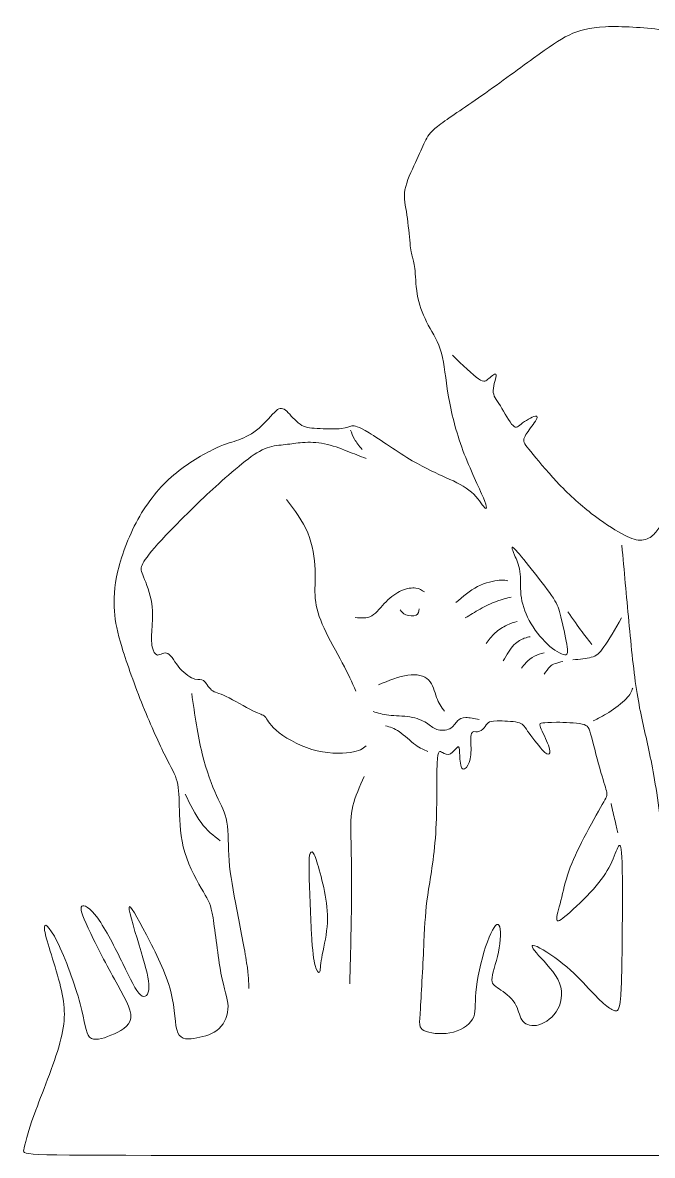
# Model space of a CAD drawing. Header units: inches. Extents: x -13.4 to 13.3, y -12 to 12.
# Drawn here: x -13.35 to -0.01, y -12 to 12 of the extents above; entities that cross this region are included whole.
import ezdxf

# ---------------------------------------------------------------- set-up
doc = ezdxf.new("R2010")
doc.units = ezdxf.units.IN
doc.header["$MEASUREMENT"] = 0
doc.layers.add('Layer 1', color=7, linetype='Continuous')

msp = doc.modelspace()

# ---------------------------------------------------------------- linework, layer by layer
at = {"layer": 'Layer 1', "color": 250, "lineweight": 18}
for points, knots in [([(-4.56, 9.806), (-4.385, 9.944), (-4.075, 10.143), (-3.692, 10.409), (-3.692, 10.409), (-3.31, 10.676), (-2.855, 11.01), (-2.524, 11.251), (-2.524, 11.251), (-2.193, 11.492), (-1.985, 11.639), (-1.773, 11.741), (-1.773, 11.741), (-1.56, 11.844), (-1.344, 11.901), (-1.002, 11.916), (-1.002, 11.916), (-0.66, 11.931), (-0.194, 11.904), (0.196, 11.85), (0.196, 11.85), (0.586, 11.796), (0.899, 11.714), (1.196, 11.625), (1.196, 11.625), (1.492, 11.537), (1.772, 11.44), (1.976, 11.425), (1.976, 11.425), (2.179, 11.41), (2.305, 11.476), (2.488, 11.495), (2.488, 11.495), (2.67, 11.513), (2.908, 11.482), (3.106, 11.472), (3.106, 11.472), (3.305, 11.461), (3.465, 11.47), (3.561, 11.485), (3.561, 11.485), (3.657, 11.501), (3.69, 11.522), (3.781, 11.532), (3.781, 11.532), (3.871, 11.543), (4.019, 11.543), (4.168, 11.496), (4.168, 11.496), (4.317, 11.449), (4.467, 11.356), (4.579, 11.263), (4.579, 11.263), (4.69, 11.169), (4.762, 11.076), (4.81, 11.034), (4.81, 11.034), (4.859, 10.992), (4.883, 11.001), (5.056, 11.078), (5.056, 11.078), (5.229, 11.154), (5.551, 11.299), (5.944, 11.452), (5.944, 11.452), (6.337, 11.606), (6.801, 11.769), (7.094, 11.862), (7.094, 11.862), (7.388, 11.955), (7.511, 11.979), (7.863, 11.991), (7.863, 11.991), (8.216, 12.003), (8.797, 12.003), (9.188, 11.988), (9.188, 11.988), (9.58, 11.973), (9.781, 11.943), (10.006, 11.875), (10.006, 11.875), (10.23, 11.808), (10.477, 11.702), (10.733, 11.547), (10.733, 11.547), (10.989, 11.392), (11.254, 11.187), (11.499, 11.032), (11.499, 11.032), (11.744, 10.877), (11.97, 10.772), (12.163, 10.659), (12.163, 10.659), (12.356, 10.546), (12.515, 10.426), (12.608, 10.319), (12.608, 10.319), (12.702, 10.212), (12.729, 10.119), (12.769, 10.063), (12.769, 10.063), (12.81, 10.007), (12.864, 9.989), (12.934, 9.921), (12.934, 9.921), (13.003, 9.854), (13.087, 9.736), (13.116, 9.643), (13.116, 9.643), (13.144, 9.55), (13.117, 9.48), (13.098, 9.426), (13.098, 9.426), (13.078, 9.372), (13.066, 9.333), (13.095, 9.272), (13.095, 9.272), (13.125, 9.211), (13.196, 9.128), (13.249, 9.046), (13.249, 9.046), (13.302, 8.964), (13.339, 8.883), (13.33, 8.778), (13.33, 8.778), (13.322, 8.673), (13.269, 8.545), (13.253, 8.435), (13.253, 8.435), (13.236, 8.324), (13.256, 8.231), (13.265, 8.153), (13.265, 8.153), (13.274, 8.076), (13.272, 8.014), (13.262, 7.93), (13.262, 7.93), (13.251, 7.845), (13.232, 7.739), (13.205, 7.623), (13.205, 7.623), (13.179, 7.508), (13.146, 7.385), (13.125, 7.227), (13.125, 7.227), (13.104, 7.069), (13.095, 6.876), (13.063, 6.751), (13.063, 6.751), (13.031, 6.626), (12.977, 6.569), (12.968, 6.485), (12.968, 6.485), (12.959, 6.4), (12.995, 6.289), (12.931, 6.132), (12.931, 6.132), (12.866, 5.976), (12.7, 5.774), (12.443, 5.523), (12.443, 5.523), (12.185, 5.271), (11.836, 4.97), (11.651, 4.815), (11.651, 4.815), (11.466, 4.66), (11.445, 4.651), (11.36, 4.687), (11.36, 4.687), (11.276, 4.723), (11.129, 4.804), (11.068, 4.817), (11.068, 4.817), (11.008, 4.829), (11.035, 4.771), (11.077, 4.699), (11.077, 4.699), (11.12, 4.627), (11.177, 4.54), (11.183, 4.454), (11.183, 4.454), (11.189, 4.368), (11.144, 4.284), (11.004, 4.129), (11.004, 4.129), (10.864, 3.974), (10.629, 3.748), (10.487, 3.668), (10.487, 3.668), (10.346, 3.588), (10.298, 3.654), (10.24, 3.706), (10.24, 3.706), (10.183, 3.757), (10.117, 3.793), (10.079, 3.785), (10.079, 3.785), (10.042, 3.778), (10.033, 3.727), (10.063, 3.647), (10.063, 3.647), (10.093, 3.567), (10.162, 3.459), (10.176, 3.346), (10.176, 3.346), (10.189, 3.233), (10.147, 3.115), (10.007, 2.9), (10.007, 2.9), (9.867, 2.685), (9.629, 2.372), (9.4, 2.146), (9.4, 2.146), (9.172, 1.92), (8.952, 1.782), (8.804, 1.7), (8.804, 1.7), (8.657, 1.619), (8.581, 1.595), (8.476, 1.619), (8.476, 1.619), (8.371, 1.643), (8.235, 1.715), (8.154, 1.726), (8.154, 1.726), (8.073, 1.736), (8.046, 1.685), (7.982, 1.578), (7.982, 1.578), (7.919, 1.472), (7.82, 1.309), (7.684, 1.106), (7.684, 1.106), (7.549, 0.902), (7.377, 0.659), (7.293, 0.516), (7.293, 0.516), (7.209, 0.373), (7.212, 0.33), (7.18, 0.147), (7.18, 0.147), (7.148, -0.037), (7.082, -0.362), (7.041, -0.6), (7.041, -0.6), (7.001, -0.838), (6.986, -0.988), (6.972, -1.133), (6.972, -1.133), (6.959, -1.277), (6.947, -1.416), (6.918, -1.571), (6.918, -1.571), (6.889, -1.726), (6.844, -1.898), (6.786, -2.159), (6.786, -2.159), (6.727, -2.421), (6.655, -2.774), (6.569, -3.305), (6.569, -3.305), (6.483, -3.837), (6.384, -4.547), (6.298, -5.118), (6.298, -5.118), (6.212, -5.688), (6.14, -6.119), (6.086, -6.563), (6.086, -6.563), (6.031, -7.007), (5.995, -7.465), (5.97, -7.85), (5.97, -7.85), (5.944, -8.235), (5.929, -8.548), (5.926, -8.705), (5.926, -8.705), (5.923, -8.862), (5.932, -8.862), (6.09, -8.866), (6.09, -8.866), (6.248, -8.871), (6.555, -8.88), (6.84, -8.886), (6.84, -8.886), (7.124, -8.892), (7.386, -8.895), (7.452, -8.854), (7.452, -8.854), (7.519, -8.813), (7.389, -8.729), (7.177, -8.434), (7.177, -8.434), (6.965, -8.139), (6.67, -7.633), (6.585, -7.41), (6.585, -7.41), (6.501, -7.188), (6.627, -7.248), (6.906, -7.547), (6.906, -7.547), (7.184, -7.847), (7.615, -8.386), (7.848, -8.63), (7.848, -8.63), (8.082, -8.874), (8.118, -8.822), (8.13, -8.764), (8.13, -8.764), (8.142, -8.705), (8.13, -8.639), (7.952, -8.265), (7.952, -8.265), (7.775, -7.892), (7.431, -7.212), (7.338, -6.895), (7.338, -6.895), (7.245, -6.579), (7.401, -6.628), (7.659, -6.972), (7.659, -6.972), (7.916, -7.317), (8.274, -7.958), (8.458, -8.28), (8.458, -8.28), (8.642, -8.603), (8.651, -8.606), (8.72, -8.582), (8.72, -8.582), (8.789, -8.557), (8.919, -8.506), (8.98, -8.432), (8.98, -8.432), (9.042, -8.359), (9.036, -8.262), (9.113, -7.868), (9.113, -7.868), (9.19, -7.474), (9.349, -6.781), (9.516, -6.326), (9.516, -6.326), (9.683, -5.872), (9.858, -5.655), (9.929, -5.653), (9.929, -5.653), (10, -5.652), (9.966, -5.866), (9.867, -6.391), (9.867, -6.391), (9.768, -6.917), (9.602, -7.754), (9.548, -8.171), (9.548, -8.171), (9.494, -8.588), (9.551, -8.585), (9.727, -8.625), (9.727, -8.625), (9.903, -8.666), (10.198, -8.75), (10.474, -8.884), (10.474, -8.884), (10.749, -9.018), (11.005, -9.202), (11.142, -9.729), (11.142, -9.729), (11.279, -10.257), (11.297, -11.128), (11.266, -11.564), (11.266, -11.564), (11.234, -12), (11.153, -12), (7.041, -12), (7.041, -12), (2.93, -12), (-5.211, -12), (-9.282, -12), (-9.282, -12), (-13.352, -12), (-13.352, -12), (-13.328, -11.886), (-13.328, -11.886), (-13.304, -11.773), (-13.256, -11.546), (-13.102, -11.122), (-13.102, -11.122), (-12.949, -10.698), (-12.69, -10.078), (-12.563, -9.617), (-12.563, -9.617), (-12.437, -9.157), (-12.443, -8.855), (-12.547, -8.429), (-12.547, -8.429), (-12.651, -8.003), (-12.852, -7.452), (-12.887, -7.234), (-12.887, -7.234), (-12.922, -7.016), (-12.789, -7.13), (-12.619, -7.474), (-12.619, -7.474), (-12.449, -7.817), (-12.241, -8.389), (-12.134, -8.786), (-12.134, -8.786), (-12.027, -9.184), (-12.021, -9.406), (-11.933, -9.494), (-11.933, -9.494), (-11.844, -9.581), (-11.672, -9.533), (-11.481, -9.456), (-11.481, -9.456), (-11.29, -9.379), (-11.079, -9.274), (-11.06, -9.084), (-11.06, -9.084), (-11.04, -8.895), (-11.212, -8.621), (-11.409, -8.265), (-11.409, -8.265), (-11.606, -7.91), (-11.829, -7.474), (-11.963, -7.186), (-11.963, -7.186), (-12.097, -6.898), (-12.142, -6.76), (-12.1, -6.721), (-12.1, -6.721), (-12.058, -6.682), (-11.928, -6.742), (-11.761, -6.974), (-11.761, -6.974), (-11.594, -7.206), (-11.389, -7.609), (-11.228, -7.937), (-11.228, -7.937), (-11.067, -8.265), (-10.95, -8.518), (-10.853, -8.601), (-10.853, -8.601), (-10.757, -8.684), (-10.682, -8.597), (-10.676, -8.437), (-10.676, -8.437), (-10.67, -8.277), (-10.733, -8.046), (-10.841, -7.686), (-10.841, -7.686), (-10.95, -7.326), (-11.103, -6.838), (-11.097, -6.745), (-11.097, -6.745), (-11.091, -6.652), (-10.926, -6.953), (-10.731, -7.324), (-10.731, -7.324), (-10.537, -7.696), (-10.314, -8.139), (-10.213, -8.526), (-10.213, -8.526), (-10.113, -8.913), (-10.134, -9.244), (-10.063, -9.402), (-10.063, -9.402), (-9.992, -9.56), (-9.83, -9.545), (-9.659, -9.512), (-9.659, -9.512), (-9.489, -9.479), (-9.312, -9.428), (-9.188, -9.312), (-9.188, -9.312), (-9.065, -9.196), (-8.996, -9.015), (-9, -8.839), (-9, -8.839), (-9.005, -8.663), (-9.083, -8.491), (-9.149, -8.14), (-9.149, -8.14), (-9.215, -7.79), (-9.27, -7.26), (-9.318, -6.965), (-9.318, -6.965), (-9.366, -6.67), (-9.408, -6.609), (-9.521, -6.418), (-9.521, -6.418), (-9.634, -6.227), (-9.818, -5.905), (-9.915, -5.584), (-9.915, -5.584), (-10.013, -5.264), (-10.025, -4.944), (-10.031, -4.689), (-10.031, -4.689), (-10.037, -4.433), (-10.037, -4.24), (-10.078, -4.08), (-10.078, -4.08), (-10.119, -3.921), (-10.2, -3.794), (-10.328, -3.54), (-10.328, -3.54), (-10.456, -3.285), (-10.63, -2.903), (-10.802, -2.477), (-10.802, -2.477), (-10.974, -2.051), (-11.142, -1.581), (-11.246, -1.244), (-11.246, -1.244), (-11.35, -0.907), (-11.389, -0.702), (-11.406, -0.466), (-11.406, -0.466), (-11.422, -0.23), (-11.416, 0.038), (-11.332, 0.389), (-11.332, 0.389), (-11.248, 0.74), (-11.085, 1.174), (-10.871, 1.544), (-10.871, 1.544), (-10.658, 1.914), (-10.393, 2.221), (-10.095, 2.465), (-10.095, 2.465), (-9.796, 2.709), (-9.465, 2.89), (-9.242, 2.991), (-9.242, 2.991), (-9.02, 3.093), (-8.905, 3.115), (-8.771, 3.164), (-8.771, 3.164), (-8.637, 3.213), (-8.484, 3.289), (-8.343, 3.411), (-8.343, 3.411), (-8.202, 3.532), (-8.074, 3.701), (-7.982, 3.778), (-7.982, 3.778), (-7.891, 3.855), (-7.835, 3.84), (-7.756, 3.767), (-7.756, 3.767), (-7.677, 3.694), (-7.574, 3.563), (-7.474, 3.493), (-7.474, 3.493), (-7.374, 3.423), (-7.276, 3.414), (-7.114, 3.405), (-7.114, 3.405), (-6.951, 3.397), (-6.724, 3.389), (-6.594, 3.402), (-6.594, 3.402), (-6.465, 3.415), (-6.433, 3.448), (-6.378, 3.457), (-6.378, 3.457), (-6.322, 3.466), (-6.242, 3.451), (-6.01, 3.31), (-6.01, 3.31), (-5.779, 3.168), (-5.395, 2.9), (-5.094, 2.721), (-5.094, 2.721), (-4.794, 2.542), (-4.577, 2.452), (-4.373, 2.36), (-4.373, 2.36), (-4.169, 2.268), (-3.978, 2.175), (-3.84, 2.054), (-3.84, 2.054), (-3.703, 1.934), (-3.618, 1.786), (-3.567, 1.732), (-3.567, 1.732), (-3.516, 1.678), (-3.498, 1.717), (-3.587, 1.931), (-3.587, 1.931), (-3.675, 2.145), (-3.871, 2.533), (-4.02, 2.935), (-4.02, 2.935), (-4.169, 3.337), (-4.272, 3.752), (-4.332, 4.109), (-4.332, 4.109), (-4.392, 4.466), (-4.41, 4.764), (-4.476, 5), (-4.476, 5), (-4.543, 5.237), (-4.657, 5.411), (-4.755, 5.593), (-4.755, 5.593), (-4.853, 5.776), (-4.934, 5.965), (-4.976, 6.17), (-4.976, 6.17), (-5.018, 6.375), (-5.021, 6.594), (-5.035, 6.741), (-5.035, 6.741), (-5.048, 6.887), (-5.073, 6.959), (-5.092, 7.031), (-5.092, 7.031), (-5.112, 7.103), (-5.127, 7.176), (-5.143, 7.332), (-5.143, 7.332), (-5.16, 7.489), (-5.178, 7.73), (-5.208, 7.927), (-5.208, 7.927), (-5.238, 8.124), (-5.28, 8.278), (-5.249, 8.461), (-5.249, 8.461), (-5.217, 8.645), (-5.112, 8.859), (-5.027, 9.039), (-5.027, 9.039), (-4.943, 9.22), (-4.88, 9.367), (-4.828, 9.48), (-4.828, 9.48), (-4.776, 9.592), (-4.735, 9.668), (-4.56, 9.806)], [0, 0, 0, 0, 0.006211, 0.006211, 0.006211, 0.006211, 0.012422, 0.012422, 0.012422, 0.012422, 0.018634, 0.018634, 0.018634, 0.018634, 0.024845, 0.024845, 0.024845, 0.024845, 0.031056, 0.031056, 0.031056, 0.031056, 0.037267, 0.037267, 0.037267, 0.037267, 0.043478, 0.043478, 0.043478, 0.043478, 0.049689, 0.049689, 0.049689, 0.049689, 0.055901, 0.055901, 0.055901, 0.055901, 0.062112, 0.062112, 0.062112, 0.062112, 0.068323, 0.068323, 0.068323, 0.068323, 0.074534, 0.074534, 0.074534, 0.074534, 0.080745, 0.080745, 0.080745, 0.080745, 0.086957, 0.086957, 0.086957, 0.086957, 0.093168, 0.093168, 0.093168, 0.093168, 0.099379, 0.099379, 0.099379, 0.099379, 0.10559, 0.10559, 0.10559, 0.10559, 0.111801, 0.111801, 0.111801, 0.111801, 0.118012, 0.118012, 0.118012, 0.118012, 0.124224, 0.124224, 0.124224, 0.124224, 0.130435, 0.130435, 0.130435, 0.130435, 0.136646, 0.136646, 0.136646, 0.136646, 0.142857, 0.142857, 0.142857, 0.142857, 0.149068, 0.149068, 0.149068, 0.149068, 0.15528, 0.15528, 0.15528, 0.15528, 0.161491, 0.161491, 0.161491, 0.161491, 0.167702, 0.167702, 0.167702, 0.167702, 0.173913, 0.173913, 0.173913, 0.173913, 0.180124, 0.180124, 0.180124, 0.180124, 0.186335, 0.186335, 0.186335, 0.186335, 0.192547, 0.192547, 0.192547, 0.192547, 0.198758, 0.198758, 0.198758, 0.198758, 0.204969, 0.204969, 0.204969, 0.204969, 0.21118, 0.21118, 0.21118, 0.21118, 0.217391, 0.217391, 0.217391, 0.217391, 0.223602, 0.223602, 0.223602, 0.223602, 0.229814, 0.229814, 0.229814, 0.229814, 0.236025, 0.236025, 0.236025, 0.236025, 0.242236, 0.242236, 0.242236, 0.242236, 0.248447, 0.248447, 0.248447, 0.248447, 0.254658, 0.254658, 0.254658, 0.254658, 0.26087, 0.26087, 0.26087, 0.26087, 0.267081, 0.267081, 0.267081, 0.267081, 0.273292, 0.273292, 0.273292, 0.273292, 0.279503, 0.279503, 0.279503, 0.279503, 0.285714, 0.285714, 0.285714, 0.285714, 0.291925, 0.291925, 0.291925, 0.291925, 0.298137, 0.298137, 0.298137, 0.298137, 0.304348, 0.304348, 0.304348, 0.304348, 0.310559, 0.310559, 0.310559, 0.310559, 0.31677, 0.31677, 0.31677, 0.31677, 0.322981, 0.322981, 0.322981, 0.322981, 0.329193, 0.329193, 0.329193, 0.329193, 0.335404, 0.335404, 0.335404, 0.335404, 0.341615, 0.341615, 0.341615, 0.341615, 0.347826, 0.347826, 0.347826, 0.347826, 0.354037, 0.354037, 0.354037, 0.354037, 0.360248, 0.360248, 0.360248, 0.360248, 0.36646, 0.36646, 0.36646, 0.36646, 0.372671, 0.372671, 0.372671, 0.372671, 0.378882, 0.378882, 0.378882, 0.378882, 0.385093, 0.385093, 0.385093, 0.385093, 0.391304, 0.391304, 0.391304, 0.391304, 0.397516, 0.397516, 0.397516, 0.397516, 0.403727, 0.403727, 0.403727, 0.403727, 0.409938, 0.409938, 0.409938, 0.409938, 0.416149, 0.416149, 0.416149, 0.416149, 0.42236, 0.42236, 0.42236, 0.42236, 0.428571, 0.428571, 0.428571, 0.428571, 0.434783, 0.434783, 0.434783, 0.434783, 0.440994, 0.440994, 0.440994, 0.440994, 0.447205, 0.447205, 0.447205, 0.447205, 0.453416, 0.453416, 0.453416, 0.453416, 0.459627, 0.459627, 0.459627, 0.459627, 0.465839, 0.465839, 0.465839, 0.465839, 0.47205, 0.47205, 0.47205, 0.47205, 0.478261, 0.478261, 0.478261, 0.478261, 0.484472, 0.484472, 0.484472, 0.484472, 0.490683, 0.490683, 0.490683, 0.490683, 0.496894, 0.496894, 0.496894, 0.496894, 0.503106, 0.503106, 0.503106, 0.503106, 0.509317, 0.509317, 0.509317, 0.509317, 0.515528, 0.515528, 0.515528, 0.515528, 0.521739, 0.521739, 0.521739, 0.521739, 0.52795, 0.52795, 0.52795, 0.52795, 0.534161, 0.534161, 0.534161, 0.534161, 0.540373, 0.540373, 0.540373, 0.540373, 0.546584, 0.546584, 0.546584, 0.546584, 0.552795, 0.552795, 0.552795, 0.552795, 0.559006, 0.559006, 0.559006, 0.559006, 0.565217, 0.565217, 0.565217, 0.565217, 0.571429, 0.571429, 0.571429, 0.571429, 0.57764, 0.57764, 0.57764, 0.57764, 0.583851, 0.583851, 0.583851, 0.583851, 0.590062, 0.590062, 0.590062, 0.590062, 0.596273, 0.596273, 0.596273, 0.596273, 0.602484, 0.602484, 0.602484, 0.602484, 0.608696, 0.608696, 0.608696, 0.608696, 0.614907, 0.614907, 0.614907, 0.614907, 0.621118, 0.621118, 0.621118, 0.621118, 0.627329, 0.627329, 0.627329, 0.627329, 0.63354, 0.63354, 0.63354, 0.63354, 0.639752, 0.639752, 0.639752, 0.639752, 0.645963, 0.645963, 0.645963, 0.645963, 0.652174, 0.652174, 0.652174, 0.652174, 0.658385, 0.658385, 0.658385, 0.658385, 0.664596, 0.664596, 0.664596, 0.664596, 0.670807, 0.670807, 0.670807, 0.670807, 0.677019, 0.677019, 0.677019, 0.677019, 0.68323, 0.68323, 0.68323, 0.68323, 0.689441, 0.689441, 0.689441, 0.689441, 0.695652, 0.695652, 0.695652, 0.695652, 0.701863, 0.701863, 0.701863, 0.701863, 0.708075, 0.708075, 0.708075, 0.708075, 0.714286, 0.714286, 0.714286, 0.714286, 0.720497, 0.720497, 0.720497, 0.720497, 0.726708, 0.726708, 0.726708, 0.726708, 0.732919, 0.732919, 0.732919, 0.732919, 0.73913, 0.73913, 0.73913, 0.73913, 0.745342, 0.745342, 0.745342, 0.745342, 0.751553, 0.751553, 0.751553, 0.751553, 0.757764, 0.757764, 0.757764, 0.757764, 0.763975, 0.763975, 0.763975, 0.763975, 0.770186, 0.770186, 0.770186, 0.770186, 0.776398, 0.776398, 0.776398, 0.776398, 0.782609, 0.782609, 0.782609, 0.782609, 0.78882, 0.78882, 0.78882, 0.78882, 0.795031, 0.795031, 0.795031, 0.795031, 0.801242, 0.801242, 0.801242, 0.801242, 0.807453, 0.807453, 0.807453, 0.807453, 0.813665, 0.813665, 0.813665, 0.813665, 0.819876, 0.819876, 0.819876, 0.819876, 0.826087, 0.826087, 0.826087, 0.826087, 0.832298, 0.832298, 0.832298, 0.832298, 0.838509, 0.838509, 0.838509, 0.838509, 0.84472, 0.84472, 0.84472, 0.84472, 0.850932, 0.850932, 0.850932, 0.850932, 0.857143, 0.857143, 0.857143, 0.857143, 0.863354, 0.863354, 0.863354, 0.863354, 0.869565, 0.869565, 0.869565, 0.869565, 0.875776, 0.875776, 0.875776, 0.875776, 0.881988, 0.881988, 0.881988, 0.881988, 0.888199, 0.888199, 0.888199, 0.888199, 0.89441, 0.89441, 0.89441, 0.89441, 0.900621, 0.900621, 0.900621, 0.900621, 0.906832, 0.906832, 0.906832, 0.906832, 0.913043, 0.913043, 0.913043, 0.913043, 0.919255, 0.919255, 0.919255, 0.919255, 0.925466, 0.925466, 0.925466, 0.925466, 0.931677, 0.931677, 0.931677, 0.931677, 0.937888, 0.937888, 0.937888, 0.937888, 0.944099, 0.944099, 0.944099, 0.944099, 0.950311, 0.950311, 0.950311, 0.950311, 0.956522, 0.956522, 0.956522, 0.956522, 0.962733, 0.962733, 0.962733, 0.962733, 0.968944, 0.968944, 0.968944, 0.968944, 0.975155, 0.975155, 0.975155, 0.975155, 0.981366, 0.981366, 0.981366, 0.981366, 0.987578, 0.987578, 0.987578, 0.987578, 1, 1, 1, 1]), ([(-4.243, 4.956), (-4.029, 4.748), (-3.815, 4.541), (-3.69, 4.456), (-3.69, 4.456), (-3.566, 4.372), (-3.529, 4.411), (-3.469, 4.465), (-3.469, 4.465), (-3.409, 4.519), (-3.325, 4.589), (-3.317, 4.541), (-3.317, 4.541), (-3.31, 4.492), (-3.379, 4.327), (-3.38, 4.209), (-3.38, 4.209), (-3.382, 4.092), (-3.316, 4.023), (-3.228, 3.884), (-3.228, 3.884), (-3.141, 3.746), (-3.033, 3.538), (-2.96, 3.464), (-2.96, 3.464), (-2.888, 3.39), (-2.852, 3.451), (-2.757, 3.521), (-2.757, 3.521), (-2.662, 3.592), (-2.509, 3.673), (-2.465, 3.663), (-2.465, 3.663), (-2.421, 3.652), (-2.488, 3.55), (-2.56, 3.451), (-2.56, 3.451), (-2.632, 3.351), (-2.71, 3.255), (-2.728, 3.183), (-2.728, 3.183), (-2.747, 3.11), (-2.704, 3.062), (-2.582, 2.913), (-2.582, 2.913), (-2.461, 2.764), (-2.259, 2.514), (-2.03, 2.272), (-2.03, 2.272), (-1.801, 2.03), (-1.545, 1.795), (-1.303, 1.605), (-1.303, 1.605), (-1.061, 1.415), (-0.832, 1.271), (-0.66, 1.176), (-0.66, 1.176), (-0.488, 1.081), (-0.374, 1.036), (-0.269, 1.034), (-0.269, 1.034), (-0.163, 1.033), (-0.067, 1.075), (-0.001, 1.135), (-0.001, 1.135), (0.066, 1.196), (0.102, 1.274), (0.181, 1.346), (0.181, 1.346), (0.261, 1.418), (0.385, 1.485), (0.562, 1.578), (0.562, 1.578), (0.74, 1.671), (0.972, 1.792), (1.166, 1.896), (1.166, 1.896), (1.36, 1.999), (1.517, 2.087), (1.673, 2.174)], [0, 0, 0, 0, 0.047619, 0.047619, 0.047619, 0.047619, 0.095238, 0.095238, 0.095238, 0.095238, 0.142857, 0.142857, 0.142857, 0.142857, 0.190476, 0.190476, 0.190476, 0.190476, 0.238095, 0.238095, 0.238095, 0.238095, 0.285714, 0.285714, 0.285714, 0.285714, 0.333333, 0.333333, 0.333333, 0.333333, 0.380952, 0.380952, 0.380952, 0.380952, 0.428571, 0.428571, 0.428571, 0.428571, 0.47619, 0.47619, 0.47619, 0.47619, 0.52381, 0.52381, 0.52381, 0.52381, 0.571429, 0.571429, 0.571429, 0.571429, 0.619048, 0.619048, 0.619048, 0.619048, 0.666667, 0.666667, 0.666667, 0.666667, 0.714286, 0.714286, 0.714286, 0.714286, 0.761905, 0.761905, 0.761905, 0.761905, 0.809524, 0.809524, 0.809524, 0.809524, 0.857143, 0.857143, 0.857143, 0.857143, 0.904762, 0.904762, 0.904762, 0.904762, 1, 1, 1, 1]), ([(-6.401, 3.371), (-6.382, 3.308), (-6.362, 3.245), (-6.321, 3.176), (-6.321, 3.176), (-6.281, 3.108), (-6.219, 3.034), (-6.157, 2.96)], [0, 0, 0, 0, 0.333333, 0.333333, 0.333333, 0.333333, 1, 1, 1, 1]), ([(-6.072, 2.766), (-6.201, 2.817), (-6.331, 2.868), (-6.478, 2.925), (-6.478, 2.925), (-6.626, 2.983), (-6.791, 3.046), (-6.955, 3.079), (-6.955, 3.079), (-7.12, 3.112), (-7.282, 3.115), (-7.418, 3.106), (-7.418, 3.106), (-7.553, 3.097), (-7.661, 3.076), (-7.782, 3.062), (-7.782, 3.062), (-7.902, 3.049), (-8.035, 3.043), (-8.173, 2.993), (-8.173, 2.993), (-8.312, 2.944), (-8.456, 2.85), (-8.634, 2.712), (-8.634, 2.712), (-8.812, 2.573), (-9.022, 2.39), (-9.197, 2.233), (-9.197, 2.233), (-9.372, 2.076), (-9.51, 1.947), (-9.737, 1.724), (-9.737, 1.724), (-9.965, 1.501), (-10.281, 1.185), (-10.486, 0.958), (-10.486, 0.958), (-10.69, 0.731), (-10.784, 0.592), (-10.821, 0.506), (-10.821, 0.506), (-10.859, 0.42), (-10.841, 0.387), (-10.788, 0.258), (-10.788, 0.258), (-10.735, 0.128), (-10.648, -0.097), (-10.615, -0.305), (-10.615, -0.305), (-10.582, -0.513), (-10.603, -0.703), (-10.614, -0.856), (-10.614, -0.856), (-10.624, -1.01), (-10.624, -1.127), (-10.606, -1.223), (-10.606, -1.223), (-10.588, -1.32), (-10.552, -1.395), (-10.493, -1.397), (-10.493, -1.397), (-10.434, -1.398), (-10.353, -1.326), (-10.275, -1.366), (-10.275, -1.366), (-10.197, -1.407), (-10.121, -1.561), (-10.019, -1.68), (-10.019, -1.68), (-9.917, -1.799), (-9.787, -1.883), (-9.7, -1.908), (-9.7, -1.908), (-9.612, -1.934), (-9.567, -1.901), (-9.518, -1.938), (-9.518, -1.938), (-9.468, -1.976), (-9.414, -2.085), (-9.348, -2.14), (-9.348, -2.14), (-9.281, -2.196), (-9.203, -2.199), (-9.04, -2.276), (-9.04, -2.276), (-8.878, -2.352), (-8.631, -2.503), (-8.477, -2.578), (-8.477, -2.578), (-8.324, -2.654), (-8.264, -2.654), (-8.218, -2.703), (-8.218, -2.703), (-8.173, -2.753), (-8.143, -2.852), (-7.982, -2.991), (-7.982, -2.991), (-7.821, -3.129), (-7.529, -3.307), (-7.225, -3.397), (-7.225, -3.397), (-6.921, -3.488), (-6.605, -3.491), (-6.41, -3.463), (-6.41, -3.463), (-6.216, -3.436), (-6.144, -3.379), (-6.072, -3.322)], [0, 0, 0, 0, 0.035714, 0.035714, 0.035714, 0.035714, 0.071429, 0.071429, 0.071429, 0.071429, 0.107143, 0.107143, 0.107143, 0.107143, 0.142857, 0.142857, 0.142857, 0.142857, 0.178571, 0.178571, 0.178571, 0.178571, 0.214286, 0.214286, 0.214286, 0.214286, 0.25, 0.25, 0.25, 0.25, 0.285714, 0.285714, 0.285714, 0.285714, 0.321429, 0.321429, 0.321429, 0.321429, 0.357143, 0.357143, 0.357143, 0.357143, 0.392857, 0.392857, 0.392857, 0.392857, 0.428571, 0.428571, 0.428571, 0.428571, 0.464286, 0.464286, 0.464286, 0.464286, 0.5, 0.5, 0.5, 0.5, 0.535714, 0.535714, 0.535714, 0.535714, 0.571429, 0.571429, 0.571429, 0.571429, 0.607143, 0.607143, 0.607143, 0.607143, 0.642857, 0.642857, 0.642857, 0.642857, 0.678571, 0.678571, 0.678571, 0.678571, 0.714286, 0.714286, 0.714286, 0.714286, 0.75, 0.75, 0.75, 0.75, 0.785714, 0.785714, 0.785714, 0.785714, 0.821429, 0.821429, 0.821429, 0.821429, 0.857143, 0.857143, 0.857143, 0.857143, 0.892857, 0.892857, 0.892857, 0.892857, 0.928571, 0.928571, 0.928571, 0.928571, 1, 1, 1, 1]), ([(-7.761, 1.899), (-7.589, 1.673), (-7.418, 1.447), (-7.311, 1.191), (-7.311, 1.191), (-7.204, 0.935), (-7.162, 0.649), (-7.153, 0.413), (-7.153, 0.413), (-7.144, 0.177), (-7.168, -0.01), (-7.15, -0.203), (-7.15, -0.203), (-7.132, -0.395), (-7.071, -0.594), (-6.963, -0.829), (-6.963, -0.829), (-6.855, -1.064), (-6.698, -1.335), (-6.578, -1.564), (-6.578, -1.564), (-6.457, -1.792), (-6.373, -1.979), (-6.288, -2.166)], [0, 0, 0, 0, 0.142857, 0.142857, 0.142857, 0.142857, 0.285714, 0.285714, 0.285714, 0.285714, 0.428571, 0.428571, 0.428571, 0.428571, 0.571429, 0.571429, 0.571429, 0.571429, 0.714286, 0.714286, 0.714286, 0.714286, 1, 1, 1, 1]), ([(-2.926, 0.717), (-2.89, 0.636), (-2.832, 0.519), (-2.813, 0.374), (-2.813, 0.374), (-2.793, 0.23), (-2.811, 0.058), (-2.792, -0.12), (-2.792, -0.12), (-2.772, -0.297), (-2.715, -0.481), (-2.616, -0.665), (-2.616, -0.665), (-2.516, -0.848), (-2.375, -1.032), (-2.23, -1.166), (-2.23, -1.166), (-2.086, -1.3), (-1.938, -1.384), (-1.864, -1.392), (-1.864, -1.392), (-1.791, -1.399), (-1.791, -1.33), (-1.819, -1.169), (-1.819, -1.169), (-1.848, -1.008), (-1.905, -0.755), (-1.946, -0.588), (-1.946, -0.588), (-1.986, -0.421), (-2.01, -0.339), (-2.104, -0.195), (-2.104, -0.195), (-2.197, -0.05), (-2.36, 0.157), (-2.515, 0.353), (-2.515, 0.353), (-2.67, 0.549), (-2.817, 0.732), (-2.896, 0.82), (-2.896, 0.82), (-2.974, 0.907), (-2.983, 0.898), (-2.98, 0.871), (-2.98, 0.871), (-2.977, 0.844), (-2.962, 0.799), (-2.926, 0.717)], [0, 0, 0, 0, 0.076923, 0.076923, 0.076923, 0.076923, 0.153846, 0.153846, 0.153846, 0.153846, 0.230769, 0.230769, 0.230769, 0.230769, 0.307692, 0.307692, 0.307692, 0.307692, 0.384615, 0.384615, 0.384615, 0.384615, 0.461538, 0.461538, 0.461538, 0.461538, 0.538462, 0.538462, 0.538462, 0.538462, 0.615385, 0.615385, 0.615385, 0.615385, 0.692308, 0.692308, 0.692308, 0.692308, 0.769231, 0.769231, 0.769231, 0.769231, 0.846154, 0.846154, 0.846154, 0.846154, 1, 1, 1, 1]), ([(-0.652, 0.928), (-0.604, 0.392), (-0.556, -0.144), (-0.505, -0.686), (-0.505, -0.686), (-0.454, -1.228), (-0.4, -1.776), (-0.33, -2.213), (-0.33, -2.213), (-0.261, -2.649), (-0.177, -2.974), (-0.095, -3.345), (-0.095, -3.345), (-0.014, -3.715), (0.064, -4.13), (0.148, -4.751), (0.148, -4.751), (0.233, -5.371), (0.323, -6.196), (0.374, -6.879), (0.374, -6.879), (0.425, -7.563), (0.437, -8.105), (0.45, -8.647)], [0, 0, 0, 0, 0.142857, 0.142857, 0.142857, 0.142857, 0.285714, 0.285714, 0.285714, 0.285714, 0.428571, 0.428571, 0.428571, 0.428571, 0.571429, 0.571429, 0.571429, 0.571429, 0.714286, 0.714286, 0.714286, 0.714286, 1, 1, 1, 1]), ([(-4.839, -0.061), (-4.89, -0.025), (-4.941, 0.011), (-5.021, 0.022), (-5.021, 0.022), (-5.101, 0.032), (-5.209, 0.017), (-5.32, -0.031), (-5.32, -0.031), (-5.432, -0.079), (-5.546, -0.161), (-5.65, -0.267), (-5.65, -0.267), (-5.754, -0.374), (-5.847, -0.507), (-5.954, -0.567), (-5.954, -0.567), (-6.061, -0.627), (-6.182, -0.615), (-6.302, -0.603)], [0, 0, 0, 0, 0.166667, 0.166667, 0.166667, 0.166667, 0.333333, 0.333333, 0.333333, 0.333333, 0.5, 0.5, 0.5, 0.5, 0.666667, 0.666667, 0.666667, 0.666667, 1, 1, 1, 1]), ([(-4.17, -0.287), (-4.023, -0.158), (-3.875, -0.028), (-3.71, 0.055), (-3.71, 0.055), (-3.544, 0.137), (-3.36, 0.174), (-3.25, 0.186), (-3.25, 0.186), (-3.141, 0.198), (-3.104, 0.186), (-3.068, 0.174)], [0, 0, 0, 0, 0.25, 0.25, 0.25, 0.25, 0.5, 0.5, 0.5, 0.5, 1, 1, 1, 1]), ([(-3.972, -0.612), (-3.869, -0.549), (-3.767, -0.486), (-3.655, -0.424), (-3.655, -0.424), (-3.544, -0.362), (-3.424, -0.302), (-3.312, -0.26), (-3.312, -0.26), (-3.201, -0.218), (-3.098, -0.194), (-2.996, -0.17)], [0, 0, 0, 0, 0.25, 0.25, 0.25, 0.25, 0.5, 0.5, 0.5, 0.5, 1, 1, 1, 1]), ([(-5.354, -0.441), (-5.323, -0.481), (-5.293, -0.522), (-5.229, -0.547), (-5.229, -0.547), (-5.165, -0.572), (-5.067, -0.581), (-5.015, -0.556), (-5.015, -0.556), (-4.962, -0.532), (-4.955, -0.475), (-4.947, -0.418)], [0, 0, 0, 0, 0.25, 0.25, 0.25, 0.25, 0.5, 0.5, 0.5, 0.5, 1, 1, 1, 1]), ([(-3.529, -1.154), (-3.472, -1.076), (-3.415, -0.998), (-3.339, -0.93), (-3.339, -0.93), (-3.264, -0.862), (-3.171, -0.805), (-3.089, -0.766), (-3.089, -0.766), (-3.008, -0.727), (-2.939, -0.706), (-2.87, -0.684)], [0, 0, 0, 0, 0.25, 0.25, 0.25, 0.25, 0.5, 0.5, 0.5, 0.5, 1, 1, 1, 1]), ([(-1.799, -0.481), (-1.69, -0.636), (-1.58, -0.791), (-1.495, -0.907), (-1.495, -0.907), (-1.41, -1.022), (-1.349, -1.097), (-1.289, -1.172)], [0, 0, 0, 0, 0.333333, 0.333333, 0.333333, 0.333333, 1, 1, 1, 1]), ([(-1.691, -1.497), (-1.548, -1.487), (-1.405, -1.476), (-1.301, -1.446), (-1.301, -1.446), (-1.197, -1.416), (-1.133, -1.367), (-1.032, -1.224), (-1.032, -1.224), (-0.932, -1.082), (-0.797, -0.847), (-0.661, -0.612)], [0, 0, 0, 0, 0.25, 0.25, 0.25, 0.25, 0.5, 0.5, 0.5, 0.5, 1, 1, 1, 1]), ([(-3.168, -1.524), (-3.092, -1.395), (-3.017, -1.266), (-2.939, -1.183), (-2.939, -1.183), (-2.861, -1.1), (-2.779, -1.064), (-2.722, -1.043), (-2.722, -1.043), (-2.665, -1.022), (-2.632, -1.016), (-2.599, -1.01)], [0, 0, 0, 0, 0.25, 0.25, 0.25, 0.25, 0.5, 0.5, 0.5, 0.5, 1, 1, 1, 1]), ([(-2.779, -1.678), (-2.752, -1.639), (-2.725, -1.6), (-2.68, -1.555), (-2.68, -1.555), (-2.635, -1.509), (-2.572, -1.458), (-2.505, -1.424), (-2.505, -1.424), (-2.439, -1.389), (-2.37, -1.371), (-2.301, -1.353)], [0, 0, 0, 0, 0.25, 0.25, 0.25, 0.25, 0.5, 0.5, 0.5, 0.5, 1, 1, 1, 1]), ([(-2.301, -1.804), (-2.258, -1.744), (-2.216, -1.684), (-2.18, -1.646), (-2.18, -1.646), (-2.144, -1.609), (-2.114, -1.594), (-2.069, -1.579), (-2.069, -1.579), (-2.024, -1.564), (-1.963, -1.549), (-1.903, -1.534)], [0, 0, 0, 0, 0.25, 0.25, 0.25, 0.25, 0.5, 0.5, 0.5, 0.5, 1, 1, 1, 1]), ([(-5.814, -2.03), (-5.594, -1.94), (-5.375, -1.85), (-5.186, -1.823), (-5.186, -1.823), (-4.998, -1.795), (-4.842, -1.832), (-4.748, -1.926), (-4.748, -1.926), (-4.655, -2.021), (-4.625, -2.175), (-4.58, -2.295), (-4.58, -2.295), (-4.535, -2.416), (-4.474, -2.503), (-4.414, -2.59)], [0, 0, 0, 0, 0.2, 0.2, 0.2, 0.2, 0.4, 0.4, 0.4, 0.4, 0.6, 0.6, 0.6, 0.6, 1, 1, 1, 1]), ([(-1.262, -2.794), (-1.16, -2.744), (-1.057, -2.694), (-0.93, -2.612), (-0.93, -2.612), (-0.803, -2.53), (-0.651, -2.416), (-0.562, -2.325), (-0.562, -2.325), (-0.473, -2.234), (-0.448, -2.166), (-0.422, -2.098)], [0, 0, 0, 0, 0.25, 0.25, 0.25, 0.25, 0.5, 0.5, 0.5, 0.5, 1, 1, 1, 1]), ([(-9.77, -2.211), (-9.704, -2.663), (-9.638, -3.114), (-9.548, -3.488), (-9.548, -3.488), (-9.457, -3.861), (-9.343, -4.156), (-9.244, -4.373), (-9.244, -4.373), (-9.144, -4.59), (-9.06, -4.728), (-9.024, -4.942), (-9.024, -4.942), (-8.988, -5.156), (-9, -5.445), (-8.976, -5.755), (-8.976, -5.755), (-8.952, -6.065), (-8.891, -6.396), (-8.816, -6.787), (-8.816, -6.787), (-8.741, -7.179), (-8.65, -7.63), (-8.605, -7.919), (-8.605, -7.919), (-8.56, -8.209), (-8.56, -8.335), (-8.56, -8.461)], [0, 0, 0, 0, 0.125, 0.125, 0.125, 0.125, 0.25, 0.25, 0.25, 0.25, 0.375, 0.375, 0.375, 0.375, 0.5, 0.5, 0.5, 0.5, 0.625, 0.625, 0.625, 0.625, 0.75, 0.75, 0.75, 0.75, 1, 1, 1, 1]), ([(-5.927, -2.595), (-5.826, -2.626), (-5.725, -2.658), (-5.591, -2.672), (-5.591, -2.672), (-5.456, -2.687), (-5.287, -2.684), (-5.144, -2.708), (-5.144, -2.708), (-5, -2.732), (-4.881, -2.783), (-4.796, -2.836), (-4.796, -2.836), (-4.711, -2.89), (-4.66, -2.946), (-4.576, -2.973), (-4.576, -2.973), (-4.493, -3), (-4.377, -2.998), (-4.299, -2.959), (-4.299, -2.959), (-4.222, -2.92), (-4.182, -2.843), (-4.137, -2.794), (-4.137, -2.794), (-4.092, -2.745), (-4.041, -2.724), (-3.963, -2.724), (-3.963, -2.724), (-3.884, -2.723), (-3.779, -2.742), (-3.674, -2.762)], [0, 0, 0, 0, 0.111111, 0.111111, 0.111111, 0.111111, 0.222222, 0.222222, 0.222222, 0.222222, 0.333333, 0.333333, 0.333333, 0.333333, 0.444444, 0.444444, 0.444444, 0.444444, 0.555556, 0.555556, 0.555556, 0.555556, 0.666667, 0.666667, 0.666667, 0.666667, 0.777778, 0.777778, 0.777778, 0.777778, 1, 1, 1, 1]), ([(-4.768, -6.487), (-4.72, -6.153), (-4.633, -5.717), (-4.598, -5.176), (-4.598, -5.176), (-4.564, -4.636), (-4.582, -3.991), (-4.568, -3.69), (-4.568, -3.69), (-4.555, -3.389), (-4.509, -3.431), (-4.457, -3.465), (-4.457, -3.465), (-4.404, -3.498), (-4.344, -3.522), (-4.284, -3.489), (-4.284, -3.489), (-4.223, -3.456), (-4.163, -3.365), (-4.132, -3.346), (-4.132, -3.346), (-4.1, -3.326), (-4.097, -3.377), (-4.092, -3.478), (-4.092, -3.478), (-4.088, -3.579), (-4.082, -3.73), (-4.049, -3.787), (-4.049, -3.787), (-4.016, -3.844), (-3.955, -3.808), (-3.915, -3.734), (-3.915, -3.734), (-3.874, -3.66), (-3.853, -3.549), (-3.85, -3.415), (-3.85, -3.415), (-3.847, -3.281), (-3.862, -3.124), (-3.841, -3.061), (-3.841, -3.061), (-3.82, -2.998), (-3.763, -3.028), (-3.71, -3.023), (-3.71, -3.023), (-3.657, -3.019), (-3.609, -2.98), (-3.573, -2.939), (-3.573, -2.939), (-3.537, -2.899), (-3.513, -2.856), (-3.483, -2.831), (-3.483, -2.831), (-3.453, -2.805), (-3.417, -2.796), (-3.296, -2.795), (-3.296, -2.795), (-3.176, -2.793), (-2.971, -2.799), (-2.86, -2.825), (-2.86, -2.825), (-2.748, -2.85), (-2.73, -2.896), (-2.65, -3.01), (-2.65, -3.01), (-2.57, -3.124), (-2.429, -3.308), (-2.34, -3.404), (-2.34, -3.404), (-2.251, -3.501), (-2.215, -3.51), (-2.194, -3.49), (-2.194, -3.49), (-2.173, -3.471), (-2.167, -3.422), (-2.209, -3.31), (-2.209, -3.31), (-2.251, -3.197), (-2.342, -3.019), (-2.375, -2.93), (-2.375, -2.93), (-2.408, -2.841), (-2.384, -2.841), (-2.331, -2.837), (-2.331, -2.837), (-2.278, -2.832), (-2.197, -2.823), (-2.035, -2.823), (-2.035, -2.823), (-1.872, -2.823), (-1.628, -2.832), (-1.497, -2.861), (-1.497, -2.861), (-1.366, -2.889), (-1.348, -2.938), (-1.297, -3.13), (-1.297, -3.13), (-1.246, -3.323), (-1.161, -3.66), (-1.097, -3.888), (-1.097, -3.888), (-1.032, -4.115), (-0.987, -4.232), (-0.973, -4.305), (-0.973, -4.305), (-0.96, -4.377), (-0.978, -4.404), (-1.068, -4.564), (-1.068, -4.564), (-1.158, -4.723), (-1.321, -5.015), (-1.456, -5.274), (-1.456, -5.274), (-1.592, -5.533), (-1.7, -5.759), (-1.777, -5.979), (-1.777, -5.979), (-1.854, -6.198), (-1.899, -6.412), (-1.946, -6.599), (-1.946, -6.599), (-1.992, -6.785), (-2.041, -6.945), (-2.032, -7.005), (-2.032, -7.005), (-2.023, -7.065), (-1.956, -7.026), (-1.807, -6.897), (-1.807, -6.897), (-1.658, -6.767), (-1.426, -6.548), (-1.256, -6.358), (-1.256, -6.358), (-1.086, -6.168), (-0.978, -6.009), (-0.896, -5.843), (-0.896, -5.843), (-0.815, -5.677), (-0.761, -5.506), (-0.722, -5.45), (-0.722, -5.45), (-0.683, -5.394), (-0.659, -5.455), (-0.648, -5.795), (-0.648, -5.795), (-0.638, -6.135), (-0.641, -6.755), (-0.645, -7.324), (-0.645, -7.324), (-0.65, -7.893), (-0.656, -8.411), (-0.68, -8.675), (-0.68, -8.675), (-0.704, -8.938), (-0.746, -8.947), (-0.799, -8.935), (-0.799, -8.935), (-0.851, -8.923), (-0.915, -8.89), (-1.005, -8.813), (-1.005, -8.813), (-1.095, -8.736), (-1.213, -8.616), (-1.359, -8.461), (-1.359, -8.461), (-1.505, -8.306), (-1.679, -8.116), (-1.901, -7.939), (-1.901, -7.939), (-2.122, -7.761), (-2.39, -7.595), (-2.498, -7.558), (-2.498, -7.558), (-2.607, -7.52), (-2.555, -7.61), (-2.418, -7.762), (-2.418, -7.762), (-2.281, -7.915), (-2.059, -8.128), (-1.973, -8.35), (-1.973, -8.35), (-1.887, -8.571), (-1.938, -8.8), (-2.048, -8.962), (-2.048, -8.962), (-2.158, -9.125), (-2.327, -9.221), (-2.465, -9.245), (-2.465, -9.245), (-2.604, -9.269), (-2.712, -9.221), (-2.772, -9.128), (-2.772, -9.128), (-2.832, -9.035), (-2.844, -8.896), (-2.924, -8.773), (-2.924, -8.773), (-3.004, -8.649), (-3.152, -8.541), (-3.255, -8.472), (-3.255, -8.472), (-3.359, -8.402), (-3.42, -8.372), (-3.403, -8.234), (-3.403, -8.234), (-3.386, -8.095), (-3.293, -7.848), (-3.251, -7.606), (-3.251, -7.606), (-3.209, -7.364), (-3.218, -7.126), (-3.277, -7.106), (-3.277, -7.106), (-3.335, -7.087), (-3.444, -7.285), (-3.54, -7.58), (-3.54, -7.58), (-3.636, -7.875), (-3.721, -8.267), (-3.746, -8.542), (-3.746, -8.542), (-3.772, -8.818), (-3.739, -8.977), (-3.817, -9.114), (-3.817, -9.114), (-3.895, -9.251), (-4.085, -9.366), (-4.296, -9.405), (-4.296, -9.405), (-4.506, -9.444), (-4.738, -9.408), (-4.848, -9.355), (-4.848, -9.355), (-4.958, -9.302), (-4.946, -9.233), (-4.923, -8.885), (-4.923, -8.885), (-4.901, -8.538), (-4.868, -7.911), (-4.847, -7.482), (-4.847, -7.482), (-4.826, -7.053), (-4.817, -6.822), (-4.768, -6.487)], [0, 0, 0, 0, 0.016129, 0.016129, 0.016129, 0.016129, 0.032258, 0.032258, 0.032258, 0.032258, 0.048387, 0.048387, 0.048387, 0.048387, 0.064516, 0.064516, 0.064516, 0.064516, 0.080645, 0.080645, 0.080645, 0.080645, 0.096774, 0.096774, 0.096774, 0.096774, 0.112903, 0.112903, 0.112903, 0.112903, 0.129032, 0.129032, 0.129032, 0.129032, 0.145161, 0.145161, 0.145161, 0.145161, 0.16129, 0.16129, 0.16129, 0.16129, 0.177419, 0.177419, 0.177419, 0.177419, 0.193548, 0.193548, 0.193548, 0.193548, 0.209677, 0.209677, 0.209677, 0.209677, 0.225806, 0.225806, 0.225806, 0.225806, 0.241935, 0.241935, 0.241935, 0.241935, 0.258065, 0.258065, 0.258065, 0.258065, 0.274194, 0.274194, 0.274194, 0.274194, 0.290323, 0.290323, 0.290323, 0.290323, 0.306452, 0.306452, 0.306452, 0.306452, 0.322581, 0.322581, 0.322581, 0.322581, 0.33871, 0.33871, 0.33871, 0.33871, 0.354839, 0.354839, 0.354839, 0.354839, 0.370968, 0.370968, 0.370968, 0.370968, 0.387097, 0.387097, 0.387097, 0.387097, 0.403226, 0.403226, 0.403226, 0.403226, 0.419355, 0.419355, 0.419355, 0.419355, 0.435484, 0.435484, 0.435484, 0.435484, 0.451613, 0.451613, 0.451613, 0.451613, 0.467742, 0.467742, 0.467742, 0.467742, 0.483871, 0.483871, 0.483871, 0.483871, 0.5, 0.5, 0.5, 0.5, 0.516129, 0.516129, 0.516129, 0.516129, 0.532258, 0.532258, 0.532258, 0.532258, 0.548387, 0.548387, 0.548387, 0.548387, 0.564516, 0.564516, 0.564516, 0.564516, 0.580645, 0.580645, 0.580645, 0.580645, 0.596774, 0.596774, 0.596774, 0.596774, 0.612903, 0.612903, 0.612903, 0.612903, 0.629032, 0.629032, 0.629032, 0.629032, 0.645161, 0.645161, 0.645161, 0.645161, 0.66129, 0.66129, 0.66129, 0.66129, 0.677419, 0.677419, 0.677419, 0.677419, 0.693548, 0.693548, 0.693548, 0.693548, 0.709677, 0.709677, 0.709677, 0.709677, 0.725806, 0.725806, 0.725806, 0.725806, 0.741935, 0.741935, 0.741935, 0.741935, 0.758065, 0.758065, 0.758065, 0.758065, 0.774194, 0.774194, 0.774194, 0.774194, 0.790323, 0.790323, 0.790323, 0.790323, 0.806452, 0.806452, 0.806452, 0.806452, 0.822581, 0.822581, 0.822581, 0.822581, 0.83871, 0.83871, 0.83871, 0.83871, 0.854839, 0.854839, 0.854839, 0.854839, 0.870968, 0.870968, 0.870968, 0.870968, 0.887097, 0.887097, 0.887097, 0.887097, 0.903226, 0.903226, 0.903226, 0.903226, 0.919355, 0.919355, 0.919355, 0.919355, 0.935484, 0.935484, 0.935484, 0.935484, 0.951613, 0.951613, 0.951613, 0.951613, 0.967742, 0.967742, 0.967742, 0.967742, 1, 1, 1, 1]), ([(-5.661, -2.897), (-5.57, -2.922), (-5.48, -2.946), (-5.37, -3.021), (-5.37, -3.021), (-5.26, -3.096), (-5.131, -3.223), (-5.027, -3.301), (-5.027, -3.301), (-4.923, -3.379), (-4.845, -3.409), (-4.766, -3.439)], [0, 0, 0, 0, 0.25, 0.25, 0.25, 0.25, 0.5, 0.5, 0.5, 0.5, 1, 1, 1, 1]), ([(-6.419, -8.362), (-6.401, -7.658), (-6.383, -6.953), (-6.38, -6.423), (-6.38, -6.423), (-6.377, -5.893), (-6.389, -5.538), (-6.395, -5.264), (-6.395, -5.264), (-6.401, -4.99), (-6.401, -4.797), (-6.353, -4.596), (-6.353, -4.596), (-6.305, -4.394), (-6.209, -4.183), (-6.112, -3.972)], [0, 0, 0, 0, 0.2, 0.2, 0.2, 0.2, 0.4, 0.4, 0.4, 0.4, 0.6, 0.6, 0.6, 0.6, 1, 1, 1, 1]), ([(-9.906, -4.343), (-9.801, -4.562), (-9.695, -4.782), (-9.572, -4.948), (-9.572, -4.948), (-9.448, -5.113), (-9.307, -5.225), (-9.165, -5.336)], [0, 0, 0, 0, 0.333333, 0.333333, 0.333333, 0.333333, 1, 1, 1, 1]), ([(-0.883, -4.541), (-0.852, -4.674), (-0.822, -4.806), (-0.798, -4.91), (-0.798, -4.91), (-0.774, -5.014), (-0.756, -5.089), (-0.738, -5.165)], [0, 0, 0, 0, 0.333333, 0.333333, 0.333333, 0.333333, 1, 1, 1, 1]), ([(-7.282, -5.979), (-7.276, -6.295), (-7.252, -6.903), (-7.23, -7.294), (-7.23, -7.294), (-7.207, -7.686), (-7.186, -7.86), (-7.154, -7.975), (-7.154, -7.975), (-7.123, -8.089), (-7.081, -8.143), (-7.061, -8.118), (-7.061, -8.118), (-7.042, -8.092), (-7.045, -7.987), (-7.014, -7.811), (-7.014, -7.811), (-6.984, -7.635), (-6.921, -7.388), (-6.9, -7.156), (-6.9, -7.156), (-6.879, -6.924), (-6.9, -6.707), (-6.939, -6.489), (-6.939, -6.489), (-6.978, -6.271), (-7.036, -6.051), (-7.084, -5.888), (-7.084, -5.888), (-7.132, -5.726), (-7.171, -5.62), (-7.2, -5.584), (-7.2, -5.584), (-7.228, -5.548), (-7.246, -5.581), (-7.261, -5.61), (-7.261, -5.61), (-7.276, -5.638), (-7.288, -5.662), (-7.282, -5.979)], [0, 0, 0, 0, 0.090909, 0.090909, 0.090909, 0.090909, 0.181818, 0.181818, 0.181818, 0.181818, 0.272727, 0.272727, 0.272727, 0.272727, 0.363636, 0.363636, 0.363636, 0.363636, 0.454545, 0.454545, 0.454545, 0.454545, 0.545455, 0.545455, 0.545455, 0.545455, 0.636364, 0.636364, 0.636364, 0.636364, 0.727273, 0.727273, 0.727273, 0.727273, 0.818182, 0.818182, 0.818182, 0.818182, 1, 1, 1, 1])]:
    msp.add_open_spline(points, degree=3, knots=knots, dxfattribs=at)

doc.saveas('drawing.dxf')
